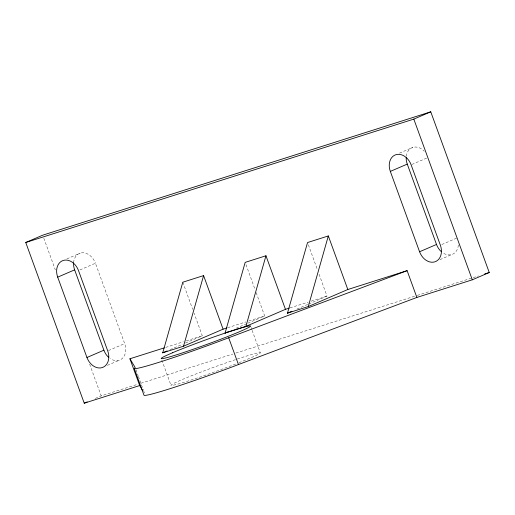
<?xml version="1.0" encoding="UTF-8"?>
<svg xmlns="http://www.w3.org/2000/svg" width="515" height="515" viewBox="0 0 515 515"><rect width="100%" height="100%" fill="white"/><g stroke="black" fill="none" stroke-linecap="round" stroke-linejoin="round"><path stroke-width="0.39" stroke-dasharray="2.58 1.93" d="M66.899 258.871L80.16 253.155M79.96 269.911L95.43 263.242L124.675 343.595A14.266 10.886 66.7 0 1 122.763 358.009A14.266 10.886 66.7 0 1 110.377 358.704M399.531 153.122L412.792 147.412M411.852 164.478L426.587 158.131M108.465 350.573L124.675 343.595M107.365 365.367L119.152 360.288M170.066 349.659L182.522 344.29M185.452 343.029L202.298 335.774L194.058 313.139M236.095 328.255L247.084 323.517M247.818 323.201L264.665 315.946L256.155 292.552M441.831 244.516L456.567 238.162M297.001 309.058L307.989 304.32M308.723 304.005L327.031 296.119L318.521 272.725M95.288 398.423L101.185 395.887L137.923 384.203M439.997 259.624L451.784 254.545M165.733 347.393L183.256 341.825M186.301 340.859L202.298 335.774M227.624 327.72L245.764 321.952M248.79 320.993L264.665 315.946M289.99 307.893L308.137 302.125M311.157 301.166L327.031 296.119M140.988 383.231L232.838 354.03M235.896 353.058L416.538 295.629M417.298 295.391L472.41 277.868M473.176 277.624L478.532 275.924M308.363 244.812L317.42 269.712M245.996 264.639L255.054 289.539M251.056 327.424L251.867 329.652M252.138 330.398L260.262 352.717M182.799 282.207L192.687 309.367M161.826 360.114L171.032 385.413M135.973 369.738L138.136 375.686M138.406 376.433L143.286 389.823M143.556 390.57L144.638 393.544M43.794 238.2L55.324 269.892M89.649 364.195L101.185 395.887M238.934 362.721A47.56 2.324 -20 0 0 249.91 355.041A47.56 2.324 -20 0 0 182.155 379.581L175.634 382.484A47.56 2.324 -20 0 0 173.265 385.233L178.383 383.958A47.56 2.324 -20 0 0 206.753 374.714L218.392 370.536A47.56 2.324 -20 0 0 236.012 363.873M406.29 156.283A14.266 10.886 66.7 0 1 424.231 151.243M458.35 244.986A14.266 10.886 66.7 0 1 443.003 252.955M73.594 262.714A14.266 10.886 66.7 0 1 83.018 252.756A14.266 10.886 66.7 0 1 95.43 263.242"/><path stroke-width="0.77" d="M162.74 352.814L182.799 282.207L203.592 275.596L223.085 329.162L183.527 346.202L162.74 352.814L167.137 350.921M183.527 346.202L203.592 275.596M225.107 332.986L245.172 262.38L265.959 255.768L285.458 309.335L245.9 326.375L225.107 332.986L227.308 332.04M245.9 326.375L265.959 255.768M287.473 313.159L307.539 242.552L328.325 235.941L347.825 289.507L308.266 306.547L287.473 313.159L291.87 311.266M308.266 306.547L328.325 235.941M142.494 390.261L139.681 385.561L84.241 403.187L25.75 242.488L42.694 235.188L430.759 111.813L489.25 272.512L472.307 279.812L416.867 297.438L238.439 364.549A76.342 3.727 -20 0 1 144.033 395.301L134.28 368.521L135.162 367.504L129.928 358.775L164.208 347.882M25.75 242.488L413.815 119.113L430.759 111.813M57.699 277.154A14.266 10.886 66.7 0 1 63.216 260.455A14.266 10.886 66.7 0 1 78.486 270.542L107.732 350.895A14.266 10.886 66.7 0 1 102.208 367.588A14.266 10.886 66.7 0 1 86.945 357.5L57.699 277.154L74.643 269.854A14.266 10.886 66.7 0 1 73.594 262.714M390.325 171.405A14.266 10.886 66.7 0 1 395.848 154.712A14.266 10.886 66.7 0 1 411.112 164.8L440.357 245.146A14.266 10.886 66.7 0 1 434.84 261.845A14.266 10.886 66.7 0 1 419.571 251.758L390.325 171.405L407.268 164.105A14.266 10.886 66.7 0 1 406.187 157.661M86.945 357.5L103.888 350.2A14.266 10.886 66.7 0 0 108.736 357.442M419.571 251.758L436.514 244.458A14.266 10.886 66.7 0 0 441.361 251.693M84.241 403.187L87.19 401.919M134.28 368.521A76.342 3.727 -20 0 0 228.692 337.769L407.12 270.658L416.867 297.438M223.085 329.162L226.87 327.958M285.458 309.335L289.237 308.131M347.825 289.507L407.12 270.658M484.66 273.974L489.25 272.512M413.815 119.113L472.307 279.812M407.268 164.105L436.514 244.458M228.692 337.769L238.439 364.549M129.928 358.775L139.681 385.561M74.643 269.854L103.888 350.2M172.409 352.801L165.888 355.704A47.56 2.324 -20 0 0 204.745 345.172A47.56 2.324 -20 0 0 246.885 326.42A47.56 2.324 -20 0 0 172.409 352.801"/></g></svg>
